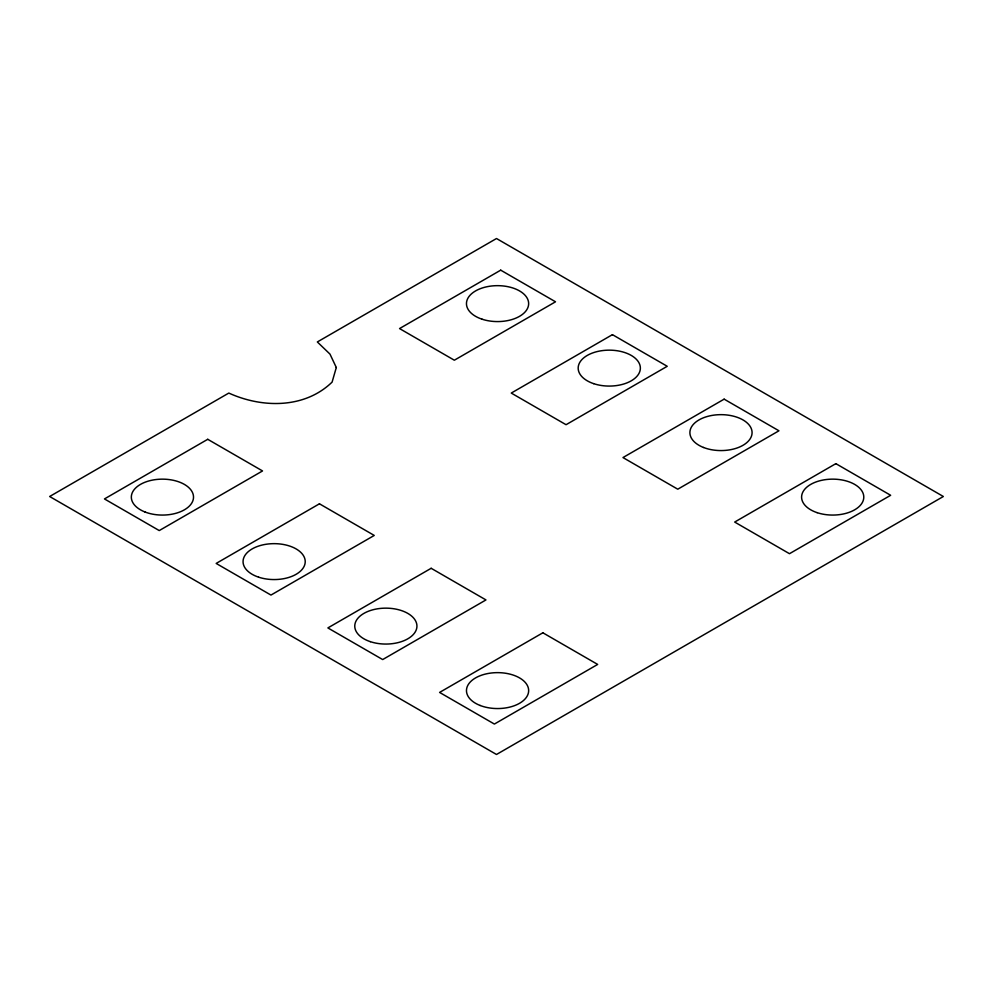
<?xml version="1.0" encoding="UTF-8"?>
<svg xmlns="http://www.w3.org/2000/svg" width="993" height="993" viewBox="0 0 993 993"><rect width="100%" height="100%" fill="white"/><g stroke="black" fill="none" stroke-linecap="round" stroke-linejoin="round"><path stroke-width="1.49" d="M336.304 367.509L332.096 382.106C304.503 408.843 262.04 408.173 228.812 393.067L49.65 496.5L496.5 754.481L943.35 496.5L496.5 238.519L317.338 341.952L329.986 354.116L336.304 367.509M207.736 439.303L104.451 498.933L159.252 530.572L262.537 470.943L207.736 439.303M500.72 270.158L399.546 328.571L454.347 360.211L555.521 301.798L500.72 270.158M319.448 503.799L216.164 563.428L270.965 595.068L374.249 535.438L319.448 503.799M612.433 334.653L511.258 393.067L566.06 424.706L667.234 366.293L612.433 334.653M431.161 568.294L327.876 627.924L382.677 659.563L485.962 599.933L431.161 568.294M724.145 399.149L622.971 457.562L677.772 489.201L778.946 430.788L724.145 399.149M542.873 632.789L439.589 692.419L494.39 724.058L597.674 664.429L542.873 632.789M835.858 463.644L734.683 522.057L789.485 553.697L890.659 495.284L835.858 463.644M144.978 511.978A31.093 17.961 0 0 0 193.436 498.387A31.093 17.961 0 0 0 148.826 480.96A31.093 17.961 0 0 0 144.978 511.978M258.577 577.156A31.093 17.961 0 0 0 305.223 561.604A31.093 17.961 0 0 0 258.577 546.063A31.093 17.961 0 0 0 258.577 577.156M370.29 641.652A31.093 17.961 0 0 0 416.936 626.099A31.093 17.961 0 0 0 370.29 610.558A31.093 17.961 0 0 0 370.29 641.652M480.115 705.464A31.093 17.961 0 0 0 528.574 691.885A31.093 17.961 0 0 0 483.963 674.446A31.093 17.961 0 0 0 480.115 705.464M482.002 319.175A31.093 17.961 0 0 0 528.648 303.622A31.093 17.961 0 0 0 482.002 288.069A31.093 17.961 0 0 0 482.002 319.175M593.715 383.67A31.093 17.961 0 0 0 640.361 368.118A31.093 17.961 0 0 0 593.715 352.565A31.093 17.961 0 0 0 593.715 383.67M703.54 447.483A31.093 17.961 0 0 0 751.999 433.891A31.093 17.961 0 0 0 707.388 416.464A31.093 17.961 0 0 0 703.54 447.483M817.14 512.661A31.093 17.961 0 0 0 863.786 497.108A31.093 17.961 0 0 0 817.14 481.555A31.093 17.961 0 0 0 817.14 512.661"/></g></svg>
